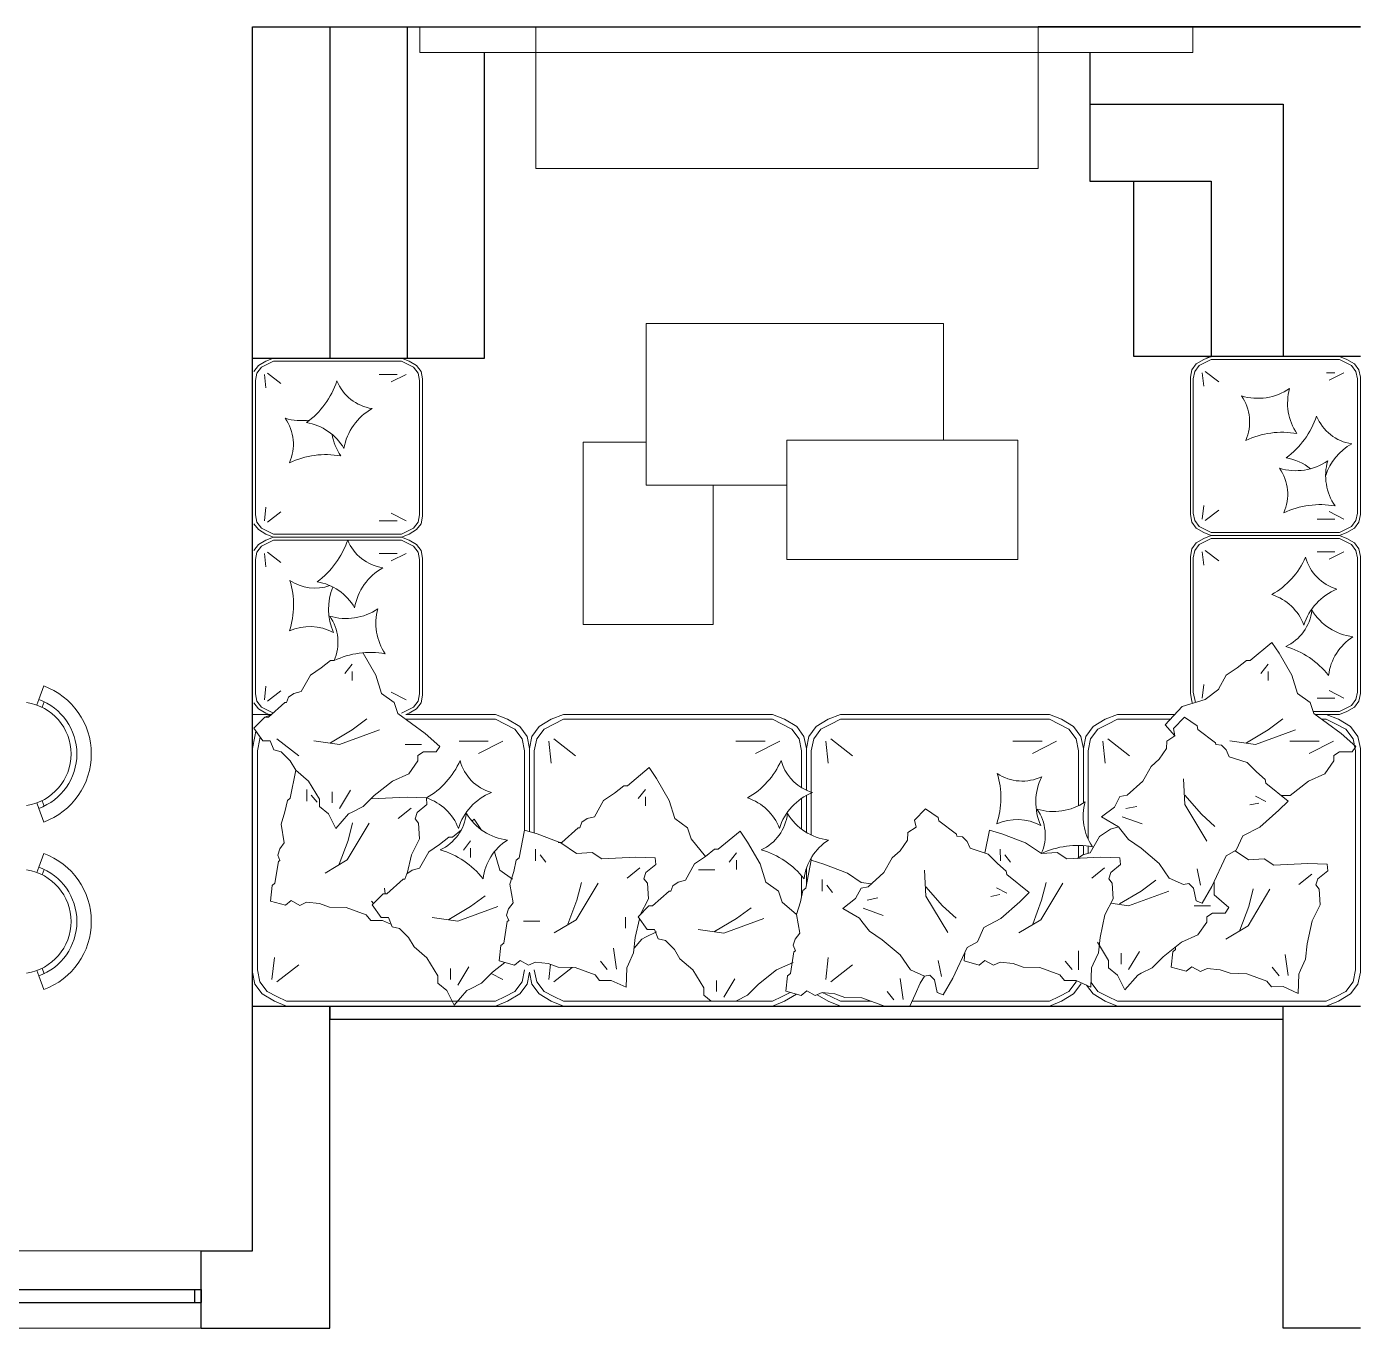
# Model space of a CAD drawing. Header units: millimetres. Extents: x 1897 to 6932, y 2548 to 7823.
# Drawn here: x 2875 to 3393, y 3469 to 3974 of the extents above; entities that cross this region are included whole.
import ezdxf

# ---------------------------------------------------------------- set-up
doc = ezdxf.new("R2010")
doc.units = ezdxf.units.MM
doc.linetypes.add('ACAD_ISO02W100', pattern=[15, 12, -3])
doc.layers.add('A-FURN', color=8, linetype='Continuous', lineweight=18)
doc.layers.add('PROIEZIONI_finissime_fine lines', color=251, linetype='Continuous', lineweight=9)
doc.layers.add('vetro', color=4, linetype='Continuous')
doc.layers.add('Wall', color=43, linetype='Continuous')

msp = doc.modelspace()

# ---------------------------------------------------------------- linework, layer by layer
at = {"layer": 'A-FURN'}
for p, q in [((3027.95, 3974.34), (3027.95, 3964.34)), ((3327.95, 3964.34), (3327.95, 3974.34)), ((3027.95, 3964.34), (3327.95, 3964.34)), ((3072.95, 3964.34), (3072.95, 3919.34)), ((3267.95, 3964.34), (3267.95, 3919.34)), ((3072.95, 3919.34), (3267.95, 3919.34)), ((3115.69, 3813.09), (3115.69, 3859.2)), ((3115.69, 3859.2), (3231.1, 3859.2)), ((3231.1, 3859.2), (3231.1, 3813.96)), ((3335.07, 3846.4), (3332.18, 3845.24)), ((3384.84, 3846.4), (3335.07, 3846.4)), ((3387.74, 3845.24), (3384.84, 3846.4)), ((2965.26, 3842.86), (2963.52, 3840.54)), ((2966.42, 3842.28), (2964.68, 3839.96)), ((2968.15, 3844.6), (2965.26, 3842.86)), ((2968.73, 3843.44), (2966.42, 3842.28)), ((2971.05, 3845.75), (2968.15, 3844.6)), ((2971.05, 3844.6), (2968.73, 3843.44)), ((3020.82, 3845.75), (2971.05, 3845.75)), ((3020.82, 3844.6), (2971.05, 3844.6)), ((3023.72, 3844.6), (3020.82, 3845.75)), ((3023.14, 3843.44), (3020.82, 3844.6)), ((3025.45, 3842.28), (3023.14, 3843.44)), ((3026.61, 3842.86), (3023.72, 3844.6)), ((3027.19, 3839.96), (3025.45, 3842.28)), ((3028.35, 3840.54), (3026.61, 3842.86)), ((3327.55, 3841.19), (3326.97, 3838.3)), ((3329.28, 3843.5), (3327.55, 3841.19)), ((3330.44, 3842.93), (3328.7, 3840.61)), ((3332.18, 3845.24), (3329.28, 3843.5)), ((3332.75, 3844.08), (3330.44, 3842.93)), ((3335.07, 3845.24), (3332.75, 3844.08)), ((3384.84, 3845.24), (3335.07, 3845.24)), ((3384.84, 3845.24), (3378.26, 3845.24)), ((3387.16, 3844.08), (3384.84, 3845.24)), ((3389.47, 3842.93), (3387.16, 3844.08)), ((3390.63, 3843.5), (3387.74, 3845.24)), ((3391.21, 3840.61), (3389.47, 3842.93)), ((3392.37, 3841.19), (3390.63, 3843.5)), ((3392.37, 3841.19), (3392.95, 3838.3)), ((2964.68, 3839.96), (2964.1, 3837.07)), ((2964.1, 3837.07), (2964.1, 3811.03)), ((2967.58, 3839.39), (2968.15, 3834.18)), ((2968.73, 3839.96), (2973.94, 3835.91)), ((3019.09, 3839.39), (3012.14, 3839.39)), ((3022.56, 3839.39), (3016.77, 3836.49)), ((3027.77, 3837.07), (3027.19, 3839.96)), ((3027.77, 3811.03), (3027.77, 3837.07)), ((3028.35, 3840.54), (3028.92, 3837.65)), ((3028.92, 3837.65), (3028.92, 3811.03)), ((3326.97, 3838.3), (3326.97, 3811.67)), ((3328.7, 3840.61), (3328.12, 3837.72)), ((3328.12, 3837.72), (3328.12, 3811.67)), ((3331.6, 3840.03), (3332.18, 3834.82)), ((3332.75, 3840.61), (3337.96, 3836.56)), ((3383.11, 3840.03), (3379.82, 3840.03)), ((3386.58, 3840.03), (3380.79, 3837.14)), ((3391.79, 3837.72), (3391.21, 3840.61)), ((3391.79, 3811.67), (3391.79, 3837.72)), ((3392.95, 3838.3), (3392.95, 3811.67)), ((2964.1, 3784.98), (2964.1, 3811.03)), ((3027.77, 3811.03), (3027.77, 3784.98)), ((3028.92, 3784.4), (3028.92, 3811.03)), ((3091.3, 3813.09), (3091.3, 3742.36)), ((3115.69, 3813.09), (3091.3, 3813.09)), ((3115.69, 3796.43), (3115.69, 3813.09)), ((3170.33, 3796.43), (3170.33, 3813.96)), ((3170.33, 3813.96), (3231.1, 3813.96)), ((3259.95, 3813.96), (3231.1, 3813.96)), ((3259.95, 3767.59), (3259.95, 3813.96)), ((3326.97, 3785.05), (3326.97, 3811.67)), ((3328.12, 3785.63), (3328.12, 3811.67)), ((3391.79, 3811.67), (3391.79, 3785.63)), ((3392.95, 3785.05), (3392.95, 3811.67)), ((3141.7, 3796.43), (3115.69, 3796.43)), ((3141.7, 3742.36), (3141.7, 3796.43)), ((3170.33, 3796.43), (3141.7, 3796.43)), ((3170.33, 3796.43), (3170.33, 3767.59)), ((2964.68, 3782.09), (2964.1, 3784.98)), ((2967.58, 3782.67), (2968.15, 3787.88)), ((2968.73, 3782.09), (2973.94, 3786.14)), ((3022.56, 3782.67), (3016.77, 3785.56)), ((3027.77, 3784.98), (3027.19, 3782.09)), ((3028.35, 3781.51), (3028.92, 3784.4)), ((3327.55, 3782.16), (3326.97, 3785.05)), ((3328.7, 3782.73), (3328.12, 3785.63)), ((3331.6, 3783.31), (3332.18, 3788.52)), ((3332.75, 3782.73), (3337.96, 3786.79)), ((3386.58, 3783.31), (3380.79, 3786.21)), ((3391.79, 3785.63), (3391.21, 3782.73)), ((3392.37, 3782.16), (3392.95, 3785.05)), ((2965.26, 3779.2), (2963.52, 3781.51)), ((2966.42, 3779.77), (2964.68, 3782.09)), ((2968.15, 3777.46), (2965.26, 3779.2)), ((2968.73, 3778.62), (2966.42, 3779.77)), ((3019.09, 3782.67), (3012.14, 3782.67)), ((3025.45, 3779.77), (3023.14, 3778.62)), ((3026.61, 3779.2), (3023.72, 3777.46)), ((3027.19, 3782.09), (3025.45, 3779.77)), ((3028.35, 3781.51), (3026.61, 3779.2)), ((3329.28, 3779.84), (3327.55, 3782.16)), ((3330.44, 3780.42), (3328.7, 3782.73)), ((3332.18, 3778.1), (3329.28, 3779.84)), ((3332.75, 3779.26), (3330.44, 3780.42)), ((3335.07, 3778.1), (3332.75, 3779.26)), ((3383.11, 3783.31), (3376.16, 3783.31)), ((3387.16, 3779.26), (3384.84, 3778.1)), ((3389.47, 3780.42), (3387.16, 3779.26)), ((3390.63, 3779.84), (3387.74, 3778.1)), ((3391.21, 3782.73), (3389.47, 3780.42)), ((3392.37, 3782.16), (3390.63, 3779.84)), ((2968.15, 3775.14), (2965.26, 3773.41)), ((2968.73, 3773.99), (2966.42, 3772.83)), ((2971.05, 3776.3), (2968.15, 3777.46)), ((2971.05, 3776.3), (2968.15, 3775.14)), ((2971.05, 3777.46), (2968.73, 3778.62)), ((2971.05, 3775.14), (2968.73, 3773.99)), ((3020.82, 3777.46), (2971.05, 3777.46)), ((3020.82, 3776.3), (2971.05, 3776.3)), ((3020.82, 3776.3), (2971.05, 3776.3)), ((3020.82, 3775.14), (2971.05, 3775.14)), ((3023.14, 3778.62), (3020.82, 3777.46)), ((3023.72, 3777.46), (3020.82, 3776.3)), ((3023.72, 3775.14), (3020.82, 3776.3)), ((3023.14, 3773.99), (3020.82, 3775.14)), ((3025.45, 3772.83), (3023.14, 3773.99)), ((3026.61, 3773.41), (3023.72, 3775.14)), ((3329.28, 3774.05), (3327.55, 3771.74)), ((3332.18, 3775.79), (3329.28, 3774.05)), ((3332.75, 3774.63), (3330.44, 3773.47)), ((3335.07, 3776.95), (3332.18, 3778.1)), ((3335.07, 3776.95), (3332.18, 3775.79)), ((3335.07, 3775.79), (3332.75, 3774.63)), ((3384.84, 3778.1), (3335.07, 3778.1)), ((3384.84, 3776.95), (3335.07, 3776.95)), ((3384.84, 3776.95), (3335.07, 3776.95)), ((3384.84, 3775.79), (3335.07, 3775.79)), ((3387.74, 3778.1), (3384.84, 3776.95)), ((3387.74, 3775.79), (3384.84, 3776.95)), ((3387.16, 3774.63), (3384.84, 3775.79)), ((3389.47, 3773.47), (3387.16, 3774.63)), ((3390.63, 3774.05), (3387.74, 3775.79)), ((3392.37, 3771.74), (3390.63, 3774.05)), ((2965.26, 3773.41), (2963.52, 3771.09)), ((2964.68, 3770.51), (2964.1, 3767.62)), ((2966.42, 3772.83), (2964.68, 3770.51)), ((2967.58, 3769.93), (2968.15, 3764.73)), ((2968.73, 3770.51), (2973.94, 3766.46)), ((3019.09, 3769.93), (3012.14, 3769.93)), ((3022.56, 3769.93), (3016.77, 3767.04)), ((3027.19, 3770.51), (3025.45, 3772.83)), ((3028.35, 3771.09), (3026.61, 3773.41)), ((3027.77, 3767.62), (3027.19, 3770.51)), ((3028.35, 3771.09), (3028.92, 3768.2)), ((3327.55, 3771.74), (3326.97, 3768.84)), ((3326.97, 3768.84), (3326.97, 3742.22)), ((3328.7, 3771.16), (3328.12, 3768.27)), ((3330.44, 3773.47), (3328.7, 3771.16)), ((3331.6, 3770.58), (3332.18, 3765.37)), ((3332.75, 3771.16), (3337.96, 3767.11)), ((3383.11, 3770.58), (3376.16, 3770.58)), ((3386.58, 3770.58), (3380.79, 3767.69)), ((3391.21, 3771.16), (3389.47, 3773.47)), ((3391.79, 3768.27), (3391.21, 3771.16)), ((3392.37, 3771.74), (3392.95, 3768.84)), ((3392.95, 3768.84), (3392.95, 3742.22)), ((2964.1, 3767.62), (2964.1, 3741.58)), ((3027.77, 3741.58), (3027.77, 3767.62)), ((3028.92, 3768.2), (3028.92, 3741.58)), ((3170.33, 3767.59), (3259.95, 3767.59)), ((3328.12, 3768.27), (3328.12, 3742.22)), ((3391.79, 3742.22), (3391.79, 3768.27)), ((2964.1, 3715.53), (2964.1, 3741.58)), ((3027.77, 3741.58), (3027.77, 3715.53)), ((3028.92, 3714.95), (3028.92, 3741.58)), ((3091.3, 3742.36), (3141.7, 3742.36)), ((3326.97, 3715.6), (3326.97, 3742.22)), ((3328.12, 3716.18), (3328.12, 3742.22)), ((3391.79, 3742.22), (3391.79, 3716.18)), ((3392.95, 3715.6), (3392.95, 3742.22)), ((3350.13, 3728.39), (3358.63, 3735.47)), ((3358.63, 3735.47), (3361.46, 3731.22)), ((2989.64, 3725.56), (2993.17, 3728.39)), ((2993.17, 3728.39), (2994.59, 3728.39)), ((3005.92, 3731.22), (3010.87, 3722.73)), ((3345.18, 3725.56), (3348.72, 3728.39)), ((3348.72, 3728.39), (3350.13, 3728.39)), ((3361.46, 3731.22), (3366.41, 3722.73)), ((2981.85, 3716.36), (2985.39, 3722.73)), ((2985.39, 3722.73), (2989.64, 3725.56)), ((3001.67, 3726.98), (2998.84, 3723.44)), ((3001.67, 3724.14), (3001.67, 3720.61)), ((3010.87, 3722.73), (3012.99, 3715.65)), ((3337.91, 3717.29), (3340.93, 3722.73)), ((3340.93, 3722.73), (3345.18, 3725.56)), ((3357.21, 3726.98), (3354.38, 3723.44)), ((3357.21, 3724.14), (3357.21, 3720.61)), ((3366.41, 3722.73), (3368.54, 3715.65)), ((2879.98, 3713.28), (2881.9, 3718.56)), ((2967.58, 3713.22), (2968.15, 3718.43)), ((3331.6, 3713.86), (3332.18, 3719.07)), ((3332.75, 3713.28), (3337.96, 3717.33)), ((2879.21, 3711.17), (2879.98, 3713.28)), ((2881.28, 3710.28), (2882.05, 3712.41)), ((2965.26, 3709.74), (2963.52, 3712.06)), ((2964.68, 3712.64), (2964.1, 3715.53)), ((2966.42, 3710.32), (2964.68, 3712.64)), ((2968.73, 3712.64), (2973.94, 3716.69)), ((2969.11, 3706.45), (2975.48, 3712.11)), ((2975.48, 3712.11), (2976.19, 3712.11)), ((2976.19, 3712.11), (2976.89, 3714.24)), ((2976.89, 3714.24), (2979.02, 3715.65)), ((2979.02, 3715.65), (2981.85, 3716.36)), ((3012.99, 3715.65), (3017.95, 3712.11)), ((3022.56, 3713.22), (3016.77, 3716.11)), ((3017.95, 3712.11), (3019.36, 3707.86)), ((3027.19, 3712.64), (3025.45, 3710.32)), ((3028.35, 3712.06), (3026.61, 3709.74)), ((3027.77, 3715.53), (3027.19, 3712.64)), ((3028.35, 3712.06), (3028.92, 3714.95)), ((3332.75, 3713.28), (3323.8, 3710.56)), ((3327.55, 3712.7), (3326.97, 3715.6)), ((3327.55, 3712.7), (3327.74, 3711.76)), ((3328.94, 3712.12), (3328.12, 3716.18)), ((3368.54, 3715.65), (3373.49, 3712.11)), ((3373.49, 3712.11), (3374.91, 3707.86)), ((3383.11, 3713.86), (3376.16, 3713.86)), ((3386.58, 3713.86), (3380.79, 3716.76)), ((3391.21, 3713.28), (3389.47, 3710.97)), ((3392.37, 3712.7), (3390.63, 3710.39)), ((3391.79, 3716.18), (3391.21, 3713.28)), ((3392.37, 3712.7), (3392.95, 3715.6)), ((2969.43, 3707.5), (2962.95, 3707.5)), ((2968.15, 3708.01), (2965.26, 3709.74)), ((2968.73, 3709.17), (2966.42, 3710.32)), ((2970.29, 3707.5), (2967.69, 3706.45)), ((2969.43, 3707.5), (2968.15, 3708.01)), ((2971.05, 3708.01), (2968.73, 3709.17)), ((2969.43, 3707.5), (2970.29, 3707.5)), ((3019.36, 3707.86), (3029.98, 3700.08)), ((3023.14, 3709.17), (3020.82, 3708.01)), ((3023.72, 3708.01), (3022.44, 3707.5)), ((3057.24, 3707.5), (3022.44, 3707.5)), ((3025.45, 3710.32), (3023.14, 3709.17)), ((3026.61, 3709.74), (3023.72, 3708.01)), ((3061.96, 3705.61), (3057.24, 3707.5)), ((3083.65, 3707.5), (3078.93, 3705.61)), ((3164.74, 3707.5), (3083.65, 3707.5)), ((3169.46, 3705.61), (3164.74, 3707.5)), ((3191.15, 3707.5), (3186.43, 3705.61)), ((3272.24, 3707.5), (3191.15, 3707.5)), ((3276.96, 3705.61), (3272.24, 3707.5)), ((3298.65, 3707.5), (3293.93, 3705.61)), ((3320.95, 3707.5), (3298.65, 3707.5)), ((3323.8, 3710.56), (3317.14, 3703.41)), ((3384.84, 3708.65), (3374.64, 3708.65)), ((3374.91, 3707.86), (3385.52, 3700.08)), ((3379.74, 3707.5), (3375.41, 3707.5)), ((3384.84, 3707.5), (3375.41, 3707.5)), ((3384.46, 3705.61), (3379.74, 3707.5)), ((3387.16, 3709.81), (3384.84, 3708.65)), ((3387.74, 3708.65), (3384.84, 3707.5)), ((3389.47, 3710.97), (3387.16, 3709.81)), ((3390.63, 3710.39), (3387.74, 3708.65)), ((2963.44, 3702.2), (2967.69, 3706.45)), ((2966.98, 3697.25), (2963.44, 3702.2)), ((2967.69, 3706.45), (2969.11, 3706.45)), ((3057.24, 3705.61), (3022.44, 3705.61)), ((3061.02, 3703.72), (3057.24, 3705.61)), ((3064.79, 3701.84), (3061.02, 3703.72)), ((3066.67, 3702.78), (3061.96, 3705.61)), ((3067.62, 3698.07), (3064.79, 3701.84)), ((3069.5, 3699.01), (3066.67, 3702.78)), ((3074.22, 3702.78), (3071.39, 3699.01)), ((3076.1, 3701.84), (3073.27, 3698.07)), ((3078.93, 3705.61), (3074.22, 3702.78)), ((3079.88, 3703.72), (3076.1, 3701.84)), ((3083.65, 3705.61), (3079.88, 3703.72)), ((3164.74, 3705.61), (3083.65, 3705.61)), ((3168.52, 3703.72), (3164.74, 3705.61)), ((3172.29, 3701.84), (3168.52, 3703.72)), ((3174.17, 3702.78), (3169.46, 3705.61)), ((3175.12, 3698.07), (3172.29, 3701.84)), ((3177, 3699.01), (3174.17, 3702.78)), ((3181.72, 3702.78), (3178.89, 3699.01)), ((3183.6, 3701.84), (3180.77, 3698.07)), ((3186.43, 3705.61), (3181.72, 3702.78)), ((3187.38, 3703.72), (3183.6, 3701.84)), ((3191.15, 3705.61), (3187.38, 3703.72)), ((3272.24, 3705.61), (3191.15, 3705.61)), ((3276.02, 3703.72), (3272.24, 3705.61)), ((3279.79, 3701.84), (3276.02, 3703.72)), ((3281.67, 3702.78), (3276.96, 3705.61)), ((3282.62, 3698.07), (3279.79, 3701.84)), ((3284.5, 3699.01), (3281.67, 3702.78)), ((3289.22, 3702.78), (3286.39, 3699.01)), ((3291.1, 3701.84), (3288.27, 3698.07)), ((3293.93, 3705.61), (3289.22, 3702.78)), ((3294.88, 3703.72), (3291.1, 3701.84)), ((3298.65, 3705.61), (3294.88, 3703.72)), ((3319.19, 3705.61), (3298.65, 3705.61)), ((3317.14, 3703.41), (3321.01, 3699.25)), ((3379.74, 3705.61), (3377.98, 3705.61)), ((3383.52, 3703.72), (3379.74, 3705.61)), ((3387.29, 3701.84), (3383.52, 3703.72)), ((3389.17, 3702.78), (3384.46, 3705.61)), ((3390.12, 3698.07), (3387.29, 3701.84)), ((3392, 3699.01), (3389.17, 3702.78)), ((2963.89, 3699.01), (2962.95, 3694.29)), ((2963.89, 3699.01), (2964.29, 3701.02)), ((2964.29, 3701.02), (2965.91, 3698.75)), ((2965.77, 3698.07), (2964.83, 3693.35)), ((2965.77, 3698.07), (2965.91, 3698.75)), ((2969.82, 3697.25), (2966.98, 3697.25)), ((2971.23, 3693.71), (2969.82, 3697.25)), ((2972.38, 3698.07), (2980.86, 3691.47)), ((3029.98, 3700.08), (3035.64, 3695.12)), ((3054.41, 3697.12), (3043.1, 3697.12)), ((3060.07, 3697.12), (3050.64, 3692.41)), ((3068.56, 3693.35), (3067.62, 3698.07)), ((3069.5, 3699.01), (3070.45, 3694.29)), ((3071.39, 3699.01), (3070.45, 3694.29)), ((3073.27, 3698.07), (3072.33, 3693.35)), ((3077.99, 3697.12), (3078.93, 3688.64)), ((3079.88, 3698.07), (3088.36, 3691.47)), ((3161.91, 3697.12), (3150.6, 3697.12)), ((3167.57, 3697.12), (3158.14, 3692.41)), ((3176.06, 3693.35), (3175.12, 3698.07)), ((3177, 3699.01), (3177.95, 3694.29)), ((3178.89, 3699.01), (3177.95, 3694.29)), ((3180.77, 3698.07), (3179.83, 3693.35)), ((3185.49, 3697.12), (3186.43, 3688.64)), ((3187.38, 3698.07), (3195.86, 3691.47)), ((3269.41, 3697.12), (3258.1, 3697.12)), ((3275.07, 3697.12), (3265.64, 3692.41)), ((3283.56, 3693.35), (3282.62, 3698.07)), ((3284.5, 3699.01), (3285.45, 3694.29)), ((3286.39, 3699.01), (3285.45, 3694.29)), ((3288.27, 3698.07), (3287.33, 3693.35)), ((3292.99, 3697.12), (3293.93, 3688.64)), ((3294.88, 3698.07), (3303.36, 3691.47)), ((3376.91, 3697.12), (3365.6, 3697.12)), ((3382.57, 3697.12), (3373.14, 3692.41)), ((3385.52, 3700.08), (3391.19, 3695.12)), ((3391.06, 3693.35), (3390.12, 3698.07)), ((3392, 3699.01), (3392.95, 3694.29)), ((2964.83, 3693.35), (2964.83, 3650.92)), ((2974.06, 3693), (2971.23, 3693.71)), ((2977.6, 3689.46), (2974.06, 3693)), ((3028.57, 3695.83), (3022.2, 3695.83)), ((3029.27, 3693), (3027.15, 3691.58)), ((3027.15, 3691.58), (3027.15, 3689.46)), ((3034.23, 3693), (3029.27, 3693)), ((3035.64, 3695.12), (3034.23, 3693)), ((3068.56, 3662.67), (3068.56, 3693.35)), ((3070.45, 3694.29), (3070.45, 3662.09)), ((3072.33, 3693.35), (3072.33, 3661.5)), ((3176.06, 3679.05), (3176.06, 3693.35)), ((3177.95, 3694.29), (3177.95, 3678.06)), ((3177.95, 3692.41), (3177.95, 3678.06)), ((3179.83, 3693.35), (3179.83, 3660.71)), ((3283.56, 3672.12), (3283.56, 3693.35)), ((3285.45, 3694.29), (3285.45, 3673.17)), ((3285.45, 3694.29), (3285.45, 3673.17)), ((3287.33, 3693.35), (3287.33, 3659.11)), ((3384.82, 3693), (3382.69, 3691.58)), ((3382.69, 3691.58), (3382.69, 3689.46)), ((3389.77, 3693), (3384.82, 3693)), ((3391.19, 3695.12), (3389.77, 3693)), ((3391.06, 3650.92), (3391.06, 3693.35)), ((3392.95, 3694.29), (3392.95, 3650.92)), ((2977.59, 3675.07), (2979.73, 3685.92)), ((2979.73, 3685.92), (2977.6, 3689.46)), ((2984.68, 3681.67), (2979.73, 3685.92)), ((3027.15, 3689.46), (3023.61, 3684.51)), ((3108.44, 3679.81), (3116.94, 3686.89)), ((3116.94, 3686.89), (3119.77, 3682.64)), ((3382.69, 3689.46), (3379.15, 3684.51)), ((2988.93, 3674.6), (2984.68, 3681.67)), ((3017.24, 3681.67), (3010.16, 3676.01)), ((3023.61, 3684.51), (3017.24, 3681.67)), ((3119.77, 3682.64), (3124.72, 3674.14)), ((3372.78, 3681.67), (3365.7, 3676.01)), ((3379.15, 3684.51), (3372.78, 3681.67)), ((2983.98, 3678.43), (2984.01, 3673.9)), ((2985.76, 3676.23), (2987.99, 3673.48)), ((2993.88, 3673.18), (2993.88, 3677.43)), ((2996.71, 3671.06), (3000.96, 3678.14)), ((3010.16, 3676.01), (3005.92, 3671.76)), ((3099.24, 3674.14), (3103.49, 3676.98)), ((3103.49, 3676.98), (3107.03, 3679.81)), ((3107.03, 3679.81), (3108.44, 3679.81)), ((3115.52, 3678.39), (3112.69, 3674.85)), ((3115.52, 3675.56), (3115.52, 3672.02)), ((3177.95, 3676.09), (3177.95, 3661.73)), ((3177.95, 3676.09), (3177.95, 3661.73)), ((3356.28, 3673.68), (3352.27, 3675.78)), ((3365.7, 3676.01), (3362.32, 3676.01)), ((2879.21, 3673.16), (2879.98, 3671.05)), ((2879.98, 3671.05), (2881.9, 3665.77)), ((2881.28, 3674.05), (2882.05, 3671.93)), ((2975.52, 3669.75), (2976.49, 3674.18)), ((2976.49, 3674.18), (2977.59, 3675.07)), ((2988.93, 3671.76), (2988.93, 3674.6)), ((2992.47, 3668.93), (2988.93, 3671.76)), ((3005.92, 3671.76), (3001.67, 3669.64)), ((3008.88, 3674.73), (3022.91, 3675.37)), ((3024.48, 3671.18), (3019.54, 3667.17)), ((3022.91, 3675.37), (3030.43, 3675.09)), ((3030.67, 3672.55), (3026.82, 3669.43)), ((3030.43, 3675.09), (3030.67, 3672.55)), ((3095.7, 3667.77), (3099.24, 3674.14)), ((3124.72, 3674.14), (3126.85, 3667.07)), ((3176.06, 3663.01), (3176.06, 3674.94)), ((3301.99, 3671.02), (3306.16, 3671.83)), ((3353.51, 3673.13), (3350.03, 3672.46)), ((2974.01, 3664.88), (2975.52, 3669.75)), ((2995.3, 3663.27), (2992.47, 3668.93)), ((3000.25, 3668.93), (2995.3, 3663.27)), ((3001.67, 3669.64), (3000.25, 3668.93)), ((3026.82, 3669.43), (3026.06, 3666.99)), ((3026.06, 3666.99), (3027.4, 3665.34)), ((3027.4, 3665.34), (3027.77, 3659.26)), ((3048.08, 3666.13), (3049.02, 3666.92)), ((3049.02, 3666.92), (3051.86, 3662.67)), ((3090.04, 3663.53), (3090.75, 3665.65)), ((3090.75, 3665.65), (3092.87, 3667.07)), ((3092.87, 3667.07), (3095.7, 3667.77)), ((3126.85, 3667.07), (3131.8, 3663.53)), ((3300.45, 3667.83), (3308.21, 3665.02)), ((2975.27, 3657.7), (2974.01, 3664.88)), ((3040.53, 3659.84), (3044.01, 3662.74)), ((3066.42, 3651.83), (3068.56, 3662.67)), ((3068.56, 3662.67), (3073.43, 3661.16)), ((3073.43, 3661.16), (3082.63, 3657.68)), ((3082.96, 3657.86), (3089.33, 3663.53)), ((3089.33, 3663.53), (3090.04, 3663.53)), ((3131.8, 3663.53), (3133.22, 3659.28)), ((3143.73, 3655.18), (3152.22, 3662.26)), ((3152.22, 3662.26), (3155.06, 3658.01)), ((3247.19, 3653.73), (3248.95, 3662.67)), ((3248.95, 3662.67), (3253.83, 3661.16)), ((3253.83, 3661.16), (3263.02, 3657.68)), ((3288.12, 3653.8), (3291.66, 3660.17)), ((3291.66, 3660.17), (3295.91, 3663)), ((3295.91, 3663), (3299.04, 3663.95)), ((2972.76, 3652.93), (2973.52, 3655.37)), ((2973.52, 3655.37), (2975.27, 3657.7)), ((3027.77, 3659.26), (3024.6, 3653.05)), ((3031.33, 3654.18), (3035.58, 3657.01)), ((3035.58, 3657.01), (3039.11, 3659.84)), ((3039.11, 3659.84), (3040.53, 3659.84)), ((3047.61, 3658.43), (3044.78, 3654.89)), ((3047.61, 3655.59), (3047.61, 3652.06)), ((3072.81, 3655.18), (3072.84, 3650.65)), ((3081.54, 3657.86), (3082.96, 3657.86)), ((3082.63, 3657.68), (3088.74, 3653.52)), ((3133.22, 3659.28), (3138.78, 3652.35)), ((3138.78, 3652.35), (3142.32, 3655.18)), ((3142.32, 3655.18), (3143.73, 3655.18)), ((3155.06, 3658.01), (3160.01, 3649.52)), ((3253.2, 3655.18), (3253.23, 3650.65)), ((3263.02, 3657.68), (3269.13, 3653.52)), ((3283.56, 3651.94), (3283.56, 3656.67)), ((3285.45, 3656.6), (3285.45, 3653.13)), ((3285.45, 3656.6), (3285.45, 3653.13)), ((3287.33, 3656.42), (3287.33, 3653.6)), ((2879.98, 3648.28), (2881.9, 3653.56)), ((2964.83, 3608.48), (2964.83, 3650.92)), ((2971.61, 3641.98), (2973, 3650.39)), ((2973.55, 3650.84), (2972.76, 3652.93)), ((2973, 3650.39), (2973.55, 3650.84)), ((3024.6, 3653.05), (3023.03, 3645.81)), ((3027.79, 3647.81), (3031.33, 3654.18)), ((3056.8, 3654.2), (3056.81, 3654.18)), ((3056.81, 3654.18), (3058.93, 3647.1)), ((3064.35, 3646.51), (3065.32, 3650.93)), ((3065.32, 3650.93), (3066.42, 3651.83)), ((3074.59, 3652.98), (3076.82, 3650.24)), ((3088.74, 3653.52), (3094.82, 3653.89)), ((3094.82, 3653.89), (3098.59, 3651.48)), ((3098.59, 3651.48), (3111.74, 3652.12)), ((3111.74, 3652.12), (3119.26, 3651.84)), ((3119.26, 3651.84), (3119.5, 3649.3)), ((3130.99, 3643.15), (3134.53, 3649.52)), ((3134.53, 3649.52), (3138.78, 3652.35)), ((3150.81, 3653.77), (3147.98, 3650.23)), ((3150.81, 3650.94), (3150.81, 3647.4)), ((3160.01, 3649.52), (3162.13, 3642.44)), ((3177.69, 3640.07), (3179.83, 3650.92)), ((3179.83, 3651.89), (3179.83, 3650.92)), ((3179.83, 3650.92), (3184.71, 3649.4)), ((3254.98, 3652.98), (3257.21, 3650.24)), ((3269.13, 3653.52), (3275.21, 3653.89)), ((3275.21, 3653.89), (3278.98, 3651.48)), ((3278.98, 3651.48), (3292.14, 3652.12)), ((3283.17, 3651.67), (3285.29, 3653.09)), ((3285.29, 3653.09), (3288.12, 3653.8)), ((3292.14, 3652.12), (3299.65, 3651.84)), ((3299.65, 3651.84), (3299.89, 3649.3)), ((3344.38, 3654.61), (3349.51, 3651.11)), ((3349.51, 3651.11), (3355.59, 3651.48)), ((3355.59, 3651.48), (3359.36, 3649.08)), ((3359.36, 3649.08), (3372.51, 3649.72)), ((3372.51, 3649.72), (3380.03, 3649.43)), ((3391.06, 3650.92), (3391.06, 3608.48)), ((3392.95, 3607.54), (3392.95, 3650.92)), ((2879.21, 3646.17), (2879.98, 3648.28)), ((2881.28, 3645.28), (2882.05, 3647.41)), ((3022.13, 3643.56), (3022.83, 3645.68)), ((3022.83, 3645.68), (3024.96, 3647.1)), ((3024.96, 3647.1), (3027.79, 3647.81)), ((3058.93, 3647.1), (3063.89, 3643.56)), ((3062.84, 3641.63), (3064.35, 3646.51)), ((3113.32, 3647.93), (3108.37, 3643.92)), ((3115.65, 3646.18), (3114.89, 3643.74)), ((3119.5, 3649.3), (3115.65, 3646.18)), ((3142.42, 3647.25), (3136.05, 3647.25)), ((3176.06, 3636.73), (3176.06, 3644.96)), ((3177.95, 3647.78), (3177.95, 3641.35)), ((3184.71, 3649.4), (3193.9, 3645.92)), ((3193.9, 3645.92), (3199.14, 3642.36)), ((3293.71, 3647.93), (3288.76, 3643.92)), ((3296.04, 3646.18), (3295.29, 3643.74)), ((3299.89, 3649.3), (3296.04, 3646.18)), ((3330.87, 3641.31), (3329.65, 3647.57)), ((3374.09, 3645.53), (3369.14, 3641.51)), ((3380.27, 3646.89), (3376.42, 3643.77)), ((3380.03, 3649.43), (3380.27, 3646.89)), ((2969.89, 3635.11), (2970.51, 3641.09)), ((2970.51, 3641.09), (2971.61, 3641.98)), ((3014.49, 3637.9), (3014.19, 3640.05)), ((3015.05, 3637.9), (3021.42, 3643.56)), ((3021.42, 3643.56), (3022.13, 3643.56)), ((3064.1, 3634.45), (3062.84, 3641.63)), ((3114.89, 3643.74), (3116.23, 3642.09)), ((3116.23, 3642.09), (3116.6, 3636.02)), ((3125.33, 3638.9), (3126.03, 3641.03)), ((3126.03, 3641.03), (3128.16, 3642.44)), ((3128.16, 3642.44), (3130.99, 3643.15)), ((3162.13, 3642.44), (3167.09, 3638.9)), ((3175.63, 3634.75), (3176.59, 3639.18)), ((3176.59, 3639.18), (3177.69, 3640.07)), ((3184.08, 3643.43), (3184.11, 3638.9)), ((3185.86, 3641.23), (3188.09, 3638.48)), ((3199.14, 3642.36), (3203.19, 3641.76)), ((3255.77, 3638.14), (3251.75, 3640.24)), ((3295.29, 3643.74), (3296.62, 3642.09)), ((3296.62, 3642.09), (3297, 3636.02)), ((3336.25, 3640.74), (3336.25, 3642.75)), ((3336.25, 3637.52), (3336.25, 3640.74)), ((3376.42, 3643.77), (3375.66, 3641.34)), ((3375.66, 3641.34), (3377, 3639.69)), ((3377, 3639.69), (3377.37, 3633.61)), ((2975.76, 3633.49), (2969.89, 3635.11)), ((2977.96, 3635.28), (2975.76, 3633.49)), ((2981.29, 3633.42), (2977.96, 3635.28)), ((2983.93, 3634.65), (2981.29, 3633.42)), ((2988.91, 3634.13), (2983.93, 3634.65)), ((2992.79, 3632.72), (2988.91, 3634.13)), ((3009.87, 3634.14), (3009.14, 3635.04)), ((3009.39, 3633.65), (3013.63, 3637.9)), ((3013.63, 3637.9), (3015.05, 3637.9)), ((3062.35, 3632.12), (3064.1, 3634.45)), ((3116.6, 3636.02), (3113.44, 3629.8)), ((3118.25, 3633.24), (3124.62, 3638.9)), ((3124.62, 3638.9), (3125.33, 3638.9)), ((3167.09, 3638.9), (3168.51, 3634.66)), ((3168.51, 3634.66), (3174.11, 3629.87)), ((3174.11, 3629.87), (3175.63, 3634.75)), ((3201.48, 3635.48), (3205.64, 3636.3)), ((3252.99, 3637.6), (3249.52, 3636.92)), ((3297, 3636.02), (3293.83, 3629.8)), ((3336.25, 3637.52), (3341.92, 3632.56)), ((2999.31, 3632.54), (2992.79, 3632.72)), ((3007.07, 3629.72), (2999.31, 3632.54)), ((3008.85, 3627.52), (3007.07, 3629.72)), ((3012.92, 3628.7), (3009.39, 3633.65)), ((3061.59, 3629.68), (3062.35, 3632.12)), ((3062.38, 3627.59), (3061.59, 3629.68)), ((3107.74, 3624.6), (3107.74, 3628.84)), ((3112.59, 3628.99), (3116.83, 3633.24)), ((3116.12, 3624.04), (3112.59, 3628.99)), ((3116.83, 3633.24), (3118.25, 3633.24)), ((3175.37, 3622.7), (3174.11, 3629.87)), ((3199.93, 3632.3), (3207.69, 3629.48)), ((3293.83, 3629.8), (3291.9, 3620.95)), ((3334.84, 3633.27), (3328.47, 3633.27)), ((3335.55, 3630.44), (3333.42, 3629.02)), ((3333.42, 3629.02), (3333.42, 3626.9)), ((3340.5, 3630.44), (3335.55, 3630.44)), ((3341.92, 3632.56), (3340.5, 3630.44)), ((3377.37, 3633.61), (3374.21, 3627.4)), ((3013.39, 3627.55), (3008.85, 3627.52)), ((3015.76, 3628.7), (3012.92, 3628.7)), ((3016.84, 3625.99), (3013.39, 3627.55)), ((3017.17, 3625.16), (3015.76, 3628.7)), ((3020, 3624.45), (3017.17, 3625.16)), ((3023.54, 3620.91), (3020, 3624.45)), ((3060.45, 3618.73), (3061.83, 3627.14)), ((3061.83, 3627.14), (3062.38, 3627.59)), ((3074.51, 3627.28), (3068.14, 3627.28)), ((3113.1, 3628.27), (3111.51, 3620.95)), ((3118.96, 3624.04), (3116.12, 3624.04)), ((3120.37, 3620.5), (3118.96, 3624.04)), ((3333.42, 3626.9), (3329.88, 3621.95)), ((3374.21, 3627.4), (3372.28, 3618.54)), ((3025.67, 3617.37), (3023.54, 3620.91)), ((3059.35, 3617.84), (3060.45, 3618.73)), ((3111.51, 3620.95), (3110.88, 3614.97)), ((3114.11, 3620.35), (3111.08, 3616.89)), ((3115.52, 3621.06), (3114.11, 3620.35)), ((3119.77, 3623.18), (3115.52, 3621.06)), ((3123.2, 3619.79), (3120.37, 3620.5)), ((3126.74, 3616.25), (3123.2, 3619.79)), ((3172.86, 3617.93), (3173.62, 3620.36)), ((3173.62, 3620.36), (3175.37, 3622.7)), ((3295.2, 3612.04), (3290.95, 3619.11)), ((3291.9, 3620.95), (3291.27, 3614.97)), ((3323.51, 3619.11), (3316.43, 3613.45)), ((3329.88, 3621.95), (3323.51, 3619.11)), ((3372.28, 3618.54), (3371.65, 3612.57)), ((3030.62, 3613.12), (3025.67, 3617.37)), ((3058.72, 3611.87), (3059.35, 3617.84)), ((3104.18, 3608.63), (3103.02, 3616.8)), ((3110.88, 3614.97), (3108.92, 3610.65)), ((3128.87, 3612.71), (3126.74, 3616.25)), ((3171.72, 3606.98), (3173.1, 3615.39)), ((3173.65, 3615.83), (3172.86, 3617.93)), ((3173.1, 3615.39), (3173.65, 3615.83)), ((3239.12, 3611.87), (3239.45, 3615.11)), ((3283.56, 3615.78), (3283.56, 3608.48)), ((3291.27, 3614.97), (3289.31, 3610.65)), ((3300.15, 3610.62), (3300.15, 3614.87)), ((3302.98, 3608.5), (3307.23, 3615.57)), ((3316.43, 3613.45), (3312.19, 3609.2)), ((3319.49, 3609.46), (3320.12, 3615.43)), ((3320.12, 3615.43), (3321.22, 3616.32)), ((3321.22, 3616.32), (3321.22, 3617.28)), ((3364.95, 3606.22), (3363.79, 3614.39)), ((2879.21, 3608.16), (2879.98, 3606.05)), ((2881.28, 3609.05), (2882.05, 3606.93)), ((2965.77, 3603.77), (2964.83, 3608.48)), ((2970.49, 3604.71), (2971.43, 3613.2)), ((2972.38, 3603.77), (2980.86, 3610.37)), ((3034.87, 3606.05), (3030.62, 3613.12)), ((3039.82, 3604.63), (3039.82, 3608.88)), ((3042.65, 3602.51), (3046.9, 3609.58)), ((3060.87, 3611.27), (3056.1, 3607.46)), ((3064.59, 3610.25), (3058.72, 3611.87)), ((3066.79, 3612.03), (3064.59, 3610.25)), ((3070.12, 3610.17), (3066.79, 3612.03)), ((3068.56, 3608.48), (3067.62, 3603.77)), ((3072.77, 3611.41), (3070.12, 3610.17)), ((3073.27, 3603.77), (3072.33, 3608.48)), ((3077.75, 3610.89), (3072.77, 3611.41)), ((3081.62, 3609.47), (3077.75, 3610.89)), ((3077.99, 3604.71), (3078.64, 3610.56)), ((3079.88, 3603.77), (3087.02, 3609.33)), ((3088.15, 3609.3), (3081.62, 3609.47)), ((3095.9, 3606.47), (3088.15, 3609.3)), ((3100.64, 3608.49), (3097.97, 3611.79)), ((3108.27, 3609.21), (3107.99, 3601.69)), ((3108.92, 3610.65), (3108.27, 3609.21)), ((3133.82, 3608.47), (3128.87, 3612.71)), ((3138.07, 3601.39), (3133.82, 3608.47)), ((3166.38, 3608.47), (3159.3, 3602.8)), ((3172.75, 3611.3), (3166.38, 3608.47)), ((3185.49, 3604.71), (3186.43, 3613.2)), ((3187.38, 3603.77), (3195.86, 3610.37)), ((3230.35, 3605.78), (3229.13, 3612.03)), ((3244.99, 3610.25), (3239.12, 3611.87)), ((3247.19, 3612.03), (3244.99, 3610.25)), ((3250.51, 3610.17), (3247.19, 3612.03)), ((3253.16, 3611.41), (3250.51, 3610.17)), ((3258.14, 3610.89), (3253.16, 3611.41)), ((3262.02, 3609.47), (3258.14, 3610.89)), ((3268.54, 3609.3), (3262.02, 3609.47)), ((3276.3, 3606.47), (3268.54, 3609.3)), ((3281.04, 3608.49), (3278.36, 3611.79)), ((3288.66, 3609.21), (3288.38, 3601.69)), ((3289.31, 3610.65), (3288.66, 3609.21)), ((3295.2, 3609.2), (3295.2, 3612.04)), ((3298.74, 3606.37), (3295.2, 3609.2)), ((3312.19, 3609.2), (3307.94, 3607.08)), ((3325.36, 3607.84), (3319.49, 3609.46)), ((3327.56, 3609.62), (3325.36, 3607.84)), ((3330.89, 3607.76), (3327.56, 3609.62)), ((3333.54, 3609), (3330.89, 3607.76)), ((3338.52, 3608.48), (3333.54, 3609)), ((3342.39, 3607.07), (3338.52, 3608.48)), ((3361.42, 3606.09), (3358.74, 3609.39)), ((3369.69, 3608.24), (3369.04, 3606.8)), ((3371.65, 3612.57), (3369.69, 3608.24)), ((3391.06, 3608.48), (3390.12, 3603.77)), ((2879.98, 3606.05), (2881.9, 3600.77)), ((2963.89, 3602.82), (2962.95, 3607.54)), ((2968.6, 3600), (2965.77, 3603.77)), ((3034.87, 3603.21), (3034.87, 3606.05)), ((3038.41, 3600.38), (3034.87, 3603.21)), ((3051.86, 3603.21), (3047.61, 3601.09)), ((3056.1, 3607.46), (3051.86, 3603.21)), ((3060.07, 3604.71), (3055.59, 3606.95)), ((3067.62, 3603.77), (3064.79, 3600)), ((3069.5, 3602.82), (3070.45, 3607.54)), ((3071.39, 3602.82), (3070.45, 3607.54)), ((3076.1, 3600), (3073.27, 3603.77)), ((3097.69, 3604.27), (3095.9, 3606.47)), ((3102.22, 3604.3), (3097.69, 3604.27)), ((3107.99, 3601.69), (3102.22, 3604.3)), ((3143.02, 3599.97), (3143.02, 3604.22)), ((3145.85, 3597.85), (3150.1, 3604.93)), ((3170, 3600.11), (3170.62, 3606.08)), ((3170.62, 3606.08), (3171.72, 3606.98)), ((3215.45, 3596.87), (3214.29, 3605.05)), ((3222.15, 3603.22), (3220.19, 3598.89)), ((3222.15, 3603.22), (3223.83, 3605.95)), ((3278.08, 3604.27), (3276.3, 3606.47)), ((3282.61, 3604.3), (3278.08, 3604.27)), ((3282.62, 3603.77), (3279.79, 3600)), ((3288.38, 3601.69), (3282.61, 3604.3)), ((3282.71, 3604.26), (3282.62, 3603.77)), ((3284.5, 3602.82), (3284.62, 3603.4)), ((3291.1, 3600), (3288.45, 3603.54)), ((3301.57, 3600.71), (3298.74, 3606.37)), ((3306.52, 3606.37), (3301.57, 3600.71)), ((3307.94, 3607.08), (3306.52, 3606.37)), ((3348.92, 3606.89), (3342.39, 3607.07)), ((3356.67, 3604.07), (3348.92, 3606.89)), ((3358.46, 3601.87), (3356.67, 3604.07)), ((3369.04, 3606.8), (3368.76, 3599.28)), ((3390.12, 3603.77), (3387.29, 3600)), ((3392, 3602.82), (3392.95, 3607.54)), ((2966.72, 3599.05), (2963.89, 3602.82)), ((2971.43, 3596.22), (2966.72, 3599.05)), ((2972.38, 3598.11), (2968.6, 3600)), ((2976.15, 3596.22), (2972.38, 3598.11)), ((3041.24, 3594.72), (3038.41, 3600.38)), ((3046.19, 3600.38), (3041.24, 3594.72)), ((3047.61, 3601.09), (3046.19, 3600.38)), ((3061.02, 3598.11), (3057.24, 3596.22)), ((3064.79, 3600), (3061.02, 3598.11)), ((3066.67, 3599.05), (3061.96, 3596.22)), ((3069.5, 3602.82), (3066.67, 3599.05)), ((3074.22, 3599.05), (3071.39, 3602.82)), ((3078.93, 3596.22), (3074.22, 3599.05)), ((3079.88, 3598.11), (3076.1, 3600)), ((3083.65, 3596.22), (3079.88, 3598.11)), ((3138.07, 3598.56), (3138.07, 3601.39)), ((3140.98, 3596.22), (3138.07, 3598.56)), ((3155.06, 3598.56), (3150.81, 3596.43)), ((3159.3, 3602.8), (3155.06, 3598.56)), ((3168.52, 3598.11), (3164.74, 3596.22)), ((3171.62, 3599.66), (3168.52, 3598.11)), ((3174.06, 3598.99), (3169.46, 3596.22)), ((3175.87, 3598.49), (3170, 3600.11)), ((3178.07, 3600.27), (3175.87, 3598.49)), ((3181.39, 3598.42), (3178.07, 3600.27)), ((3184.04, 3599.65), (3181.39, 3598.42)), ((3186.43, 3596.22), (3182.17, 3598.78)), ((3187.38, 3598.11), (3184.04, 3599.65)), ((3189.02, 3599.13), (3184.04, 3599.65)), ((3191.15, 3596.22), (3187.38, 3598.11)), ((3192.9, 3597.72), (3189.02, 3599.13)), ((3211.92, 3596.74), (3209.24, 3600.04)), ((3220.19, 3598.89), (3218.13, 3594.34)), ((3276.02, 3598.11), (3272.24, 3596.22)), ((3279.79, 3600), (3276.02, 3598.11)), ((3281.67, 3599.05), (3276.96, 3596.22)), ((3284.5, 3602.82), (3281.67, 3599.05)), ((3289.22, 3599.05), (3286.65, 3602.47)), ((3293.93, 3596.22), (3289.22, 3599.05)), ((3294.88, 3598.11), (3291.1, 3600)), ((3298.65, 3596.22), (3294.88, 3598.11)), ((3362.99, 3601.9), (3358.46, 3601.87)), ((3368.76, 3599.28), (3362.99, 3601.9)), ((3383.52, 3598.11), (3379.74, 3596.22)), ((3387.29, 3600), (3383.52, 3598.11)), ((3389.17, 3599.05), (3384.46, 3596.22)), ((3392, 3602.82), (3389.17, 3599.05)), ((2976.15, 3594.34), (2971.43, 3596.22)), ((3057.24, 3596.22), (2976.15, 3596.22)), ((3057.24, 3594.34), (2976.15, 3594.34)), ((3061.96, 3596.22), (3057.24, 3594.34)), ((3083.65, 3594.34), (3078.93, 3596.22)), ((3164.74, 3596.22), (3083.65, 3596.22)), ((3164.74, 3594.34), (3083.65, 3594.34)), ((3150.81, 3596.43), (3150.39, 3596.22)), ((3169.46, 3596.22), (3164.74, 3594.34)), ((3191.15, 3594.34), (3186.43, 3596.22)), ((3203.04, 3596.22), (3191.15, 3596.22)), ((3272.24, 3594.34), (3191.15, 3594.34)), ((3199.42, 3597.54), (3192.9, 3597.72)), ((3208.22, 3594.34), (3199.42, 3597.54)), ((3272.24, 3596.22), (3218.98, 3596.22)), ((3276.96, 3596.22), (3272.24, 3594.34)), ((3298.65, 3594.34), (3293.93, 3596.22)), ((3379.74, 3596.22), (3298.65, 3596.22)), ((3379.74, 3594.34), (3298.65, 3594.34)), ((3384.46, 3596.22), (3379.74, 3594.34))]:
    msp.add_line(p, q, dxfattribs=at)
at = {"layer": 'A-FURN', "linetype": 'ACAD_ISO02W100'}
for p, q in [((3072.95, 3964.34), (3072.95, 3974.34)), ((3267.95, 3964.34), (3267.95, 3974.34))]:
    msp.add_line(p, q, dxfattribs=at)
at = {"layer": 'A-FURN'}
for points in [[(2986.8, 3697.25), (2996.71, 3695.83), (3012.29, 3701.49)], [(2993.17, 3696.54), (3001.67, 3701.49), (3007.33, 3705.74)], [(3342.34, 3697.25), (3352.25, 3695.83), (3367.83, 3701.49)], [(3348.72, 3696.54), (3357.21, 3701.49), (3362.87, 3705.74)], [(3324.26, 3682.57), (3324.77, 3672.58), (3333.31, 3658.38)], [(3324.78, 3676.19), (3331.27, 3668.8), (3336.53, 3664.05)], [(2991.15, 3645.98), (2999.74, 3651.12), (3008.27, 3665.33)], [(2996.55, 3649.44), (3000.03, 3658.64), (3001.75, 3665.5)], [(3223.74, 3647.04), (3224.25, 3637.04), (3232.79, 3622.84)], [(3079.99, 3622.73), (3088.58, 3627.87), (3097.11, 3642.08)], [(3085.38, 3626.19), (3088.86, 3635.39), (3090.58, 3642.26)], [(3224.27, 3640.65), (3230.76, 3633.26), (3236.01, 3628.52)], [(3260.38, 3622.73), (3268.97, 3627.87), (3277.5, 3642.08)], [(3265.77, 3626.19), (3269.25, 3635.39), (3270.97, 3642.26)], [(3299.45, 3633.98), (3307.94, 3638.93), (3313.6, 3643.18)], [(3340.76, 3620.32), (3349.35, 3625.46), (3357.88, 3639.67)], [(3346.15, 3623.78), (3349.63, 3632.98), (3351.35, 3639.85)], [(3039.11, 3627.99), (3047.61, 3632.94), (3053.27, 3637.19)], [(3296.1, 3634.25), (3302.98, 3633.27), (3318.56, 3638.93)], [(3032.74, 3628.7), (3042.65, 3627.28), (3058.23, 3632.94)], [(3142.32, 3623.33), (3150.81, 3628.28), (3156.47, 3632.53)], [(3135.94, 3624.04), (3145.85, 3622.62), (3161.43, 3628.28)]]:
    msp.add_lwpolyline(points, dxfattribs=at)
for points in [[(3340.83, 3693.74), (3342.07, 3691.1), (3349, 3688.84), (3352.59, 3685.22), (3356.05, 3682.28), (3356.32, 3680.9), (3364.89, 3673.91), (3361.27, 3670.32), (3353.88, 3663.83), (3347.34, 3660.39), (3344.81, 3654.85), (3340.91, 3652.65), (3335.31, 3640.74), (3331.53, 3634.23), (3329.17, 3635.21), (3328.22, 3640.08), (3326.43, 3641.89), (3324.34, 3641.48), (3318.8, 3644.01), (3314.8, 3649.72), (3307.89, 3655.58), (3302.91, 3658.94), (3300.01, 3662.7), (3299.04, 3663.95), (3292.54, 3667.73), (3297.55, 3671.59), (3299.65, 3675.61), (3302.43, 3676.15), (3308.57, 3681.68), (3311.79, 3687.35), (3314.85, 3690.11), (3317.65, 3694.27), (3317.8, 3697.18), (3321.01, 3699.25), (3320.46, 3702.03), (3324.65, 3706.45), (3329.63, 3703.09), (3329.9, 3701.7), (3336.68, 3696.54), (3336.82, 3695.84), (3339.03, 3695.55)], [(3240.31, 3658.2), (3241.55, 3655.56), (3248.48, 3653.31), (3252.07, 3649.68), (3255.53, 3646.75), (3255.8, 3645.36), (3264.38, 3638.38), (3260.75, 3634.79), (3253.36, 3628.3), (3246.82, 3624.86), (3244.3, 3619.32), (3240.4, 3617.11), (3234.79, 3605.2), (3231.01, 3598.69), (3228.66, 3599.68), (3227.71, 3604.54), (3225.91, 3606.35), (3223.83, 3605.95), (3218.29, 3608.47), (3214.29, 3614.18), (3207.37, 3620.04), (3202.39, 3623.4), (3199.49, 3627.16), (3198.53, 3628.42), (3192.02, 3632.19), (3197.04, 3636.06), (3199.14, 3640.07), (3201.92, 3640.62), (3208.05, 3646.14), (3211.27, 3651.82), (3214.34, 3654.58), (3217.13, 3658.73), (3217.29, 3661.64), (3220.49, 3663.71), (3219.95, 3666.49), (3224.13, 3670.91), (3229.11, 3667.56), (3229.39, 3666.17), (3236.16, 3661), (3236.3, 3660.31), (3238.52, 3660.02)]]:
    msp.add_lwpolyline(points, close=True, dxfattribs=at)
at = {"layer": 'A-FURN', "linetype": 'Continuous'}
for centre, radius, start, end in [((2964.33, 3847.48), 33.13, 306.1401, 341.3776), ((3012.03, 3843.58), 17.62, 202.2459, 261.267), ((3353.17, 3852.11), 21.96, 253.0703, 304.1568), ((3332.36, 3820.97), 17.62, 336.0775, 35.0986), ((3385.56, 3828.24), 20.85, 164.136, 214.3637), ((3020.08, 3807), 21.96, 119.2387, 170.3252), ((2961.2, 3812.31), 17.62, 336.0775, 35.0986), ((2982.01, 3843.45), 21.96, 253.0703, 278.1841), ((2980.43, 3800.17), 20.85, 30.3044, 80.5321), ((3344.59, 3833.81), 33.13, 306.1401, 341.3776), ((3392.3, 3829.9), 17.62, 202.2459, 261.267), ((3014.4, 3819.58), 20.85, 189.4979, 214.3637), ((3362.58, 3783.85), 33.13, 79.9717, 115.2093), ((3400.35, 3793.32), 21.96, 119.2387, 161.7639), ((2991.42, 3775.19), 33.13, 79.9717, 115.2093), ((3367.95, 3824.04), 21.96, 253.0703, 304.1568), ((3360.7, 3786.49), 20.85, 51.6102, 80.5321), ((3400.34, 3800.17), 20.85, 164.136, 214.3637), ((3347.14, 3792.9), 17.62, 336.0775, 35.0986), ((3377.36, 3755.78), 33.13, 79.9717, 115.2093), ((2968.49, 3785.72), 33.13, 306.1401, 341.3776), ((3016.19, 3781.82), 17.62, 202.2459, 261.267), ((3024.24, 3745.23), 21.96, 119.2387, 170.3252), ((3342.91, 3781.31), 31.52, 299.8966, 336.0271), ((3388.75, 3773.03), 17.62, 194.8763, 253.8975), ((2947.38, 3749.97), 31.52, 341.4041, 17.5346), ((2987.2, 3774.14), 17.62, 236.3838, 289.1465), ((2984.59, 3738.4), 20.85, 30.3044, 80.5321), ((3014.39, 3748.38), 21.96, 157.0965, 204.4632), ((3352.64, 3735.27), 19.65, 20.5105, 72.2779), ((3392.04, 3735.71), 21.96, 111.8692, 162.9558), ((2999.29, 3766.68), 21.96, 253.0703, 304.1568), ((3031.68, 3742.81), 20.85, 164.136, 214.3637), ((3356.64, 3749.89), 17.62, 294.5701, 353.5911), ((3392.86, 3759.42), 21.96, 211.5629, 262.6493), ((2978.48, 3735.54), 17.62, 336.0775, 35.0986), ((2985.18, 3721.94), 19.65, 62.018, 113.7853), ((3401.3, 3720.08), 20.85, 122.6286, 172.8563), ((3354.67, 3702.07), 33.13, 38.4643, 73.7018), ((3008.7, 3698.42), 33.13, 79.9717, 115.2093), ((3014.72, 3702.42), 31.52, 299.8966, 336.0271), ((3060.55, 3694.13), 17.62, 194.8763, 253.8975), ((3139.34, 3702.42), 31.52, 299.8966, 336.0271), ((3185.18, 3694.13), 17.62, 194.8763, 245.7609), ((3221.92, 3675.1), 31.52, 341.4041, 17.5346), ((3261.74, 3699.27), 17.62, 236.3838, 295.405), ((3288.93, 3673.51), 21.96, 153.3767, 204.4632), ((3063.84, 3656.82), 21.96, 111.8692, 162.9558), ((3188.47, 3656.82), 21.96, 111.8692, 162.9558), ((3185.18, 3694.13), 17.62, 245.7609, 253.8975), ((3024.45, 3656.38), 19.65, 20.5105, 72.2779), ((3149.08, 3656.38), 19.65, 20.5105, 72.2779), ((3273.84, 3691.81), 21.96, 253.0703, 304.1568), ((3253.02, 3660.67), 17.62, 336.0775, 35.0986), ((3306.22, 3667.94), 20.85, 164.136, 214.3637), ((3028.44, 3671), 17.62, 294.5701, 353.5911), ((3064.67, 3680.53), 21.96, 211.5629, 262.6493), ((3153.07, 3671), 17.62, 294.5701, 353.5911), ((3189.29, 3680.53), 21.96, 211.5629, 262.6493), ((3259.72, 3647.07), 19.65, 62.018, 113.7853), ((3026.47, 3623.18), 33.13, 38.4643, 73.7018), ((3073.1, 3641.19), 20.85, 122.6286, 172.8563), ((3151.1, 3623.18), 33.13, 38.4643, 73.7018), ((3197.73, 3641.19), 20.85, 122.6286, 172.8563), ((3283.24, 3623.55), 33.13, 79.9717, 115.2093)]:
    msp.add_arc(centre, radius, start, end, dxfattribs=at)
at = {"layer": 'A-FURN'}
for centre, radius, start, end in [((2872.29, 3692.17), 28.09, 290, 70), ((2872.29, 3692.17), 20.22, 278.505, 81.495), ((2872.29, 3692.17), 22.47, 290, 70), ((2872.29, 3627.17), 28.09, 290, 70), ((2872.29, 3627.17), 20.22, 278.505, 81.495), ((2872.29, 3627.17), 22.47, 290, 70)]:
    msp.add_arc(centre, radius, start, end, dxfattribs=at)
at = {"layer": 'PROIEZIONI_finissime_fine lines'}
for p, q in [((2725.45, 3499.34), (2942.95, 3499.34)), ((2725.45, 3469.34), (2942.95, 3469.34))]:
    msp.add_line(p, q, dxfattribs=at)
at = {"layer": 'vetro'}
for p, q in [((2992.95, 3594.34), (3362.95, 3594.34)), ((2992.95, 3594.34), (2992.95, 3589.34)), ((3362.95, 3589.34), (3362.95, 3594.34)), ((2992.95, 3589.34), (3362.95, 3589.34)), ((2835.45, 3484.34), (2942.95, 3484.34)), ((2940.45, 3484.34), (2940.45, 3479.34)), ((2942.95, 3484.34), (2942.95, 3479.34)), ((2832.95, 3479.34), (2942.95, 3479.34))]:
    msp.add_line(p, q, dxfattribs=at)
at = {"layer": 'Wall'}
for p, q in [((2962.95, 3594.34), (2962.95, 3974.34)), ((2962.95, 3974.34), (3392.95, 3974.34)), ((2992.95, 3974.34), (2992.95, 3845.75)), ((3022.95, 3974.34), (3022.95, 3845.75)), ((3287.95, 3974.34), (3267.95, 3974.34)), ((3392.95, 3974.34), (3287.95, 3974.34)), ((3052.95, 3845.75), (3052.95, 3964.34)), ((3287.95, 3964.34), (3287.95, 3944.34)), ((3287.95, 3944.34), (3362.95, 3944.34)), ((3287.95, 3944.34), (3287.95, 3914.34)), ((3362.95, 3944.34), (3362.95, 3846.4)), ((3287.95, 3914.34), (3335.07, 3914.34)), ((3305.07, 3846.4), (3305.07, 3914.34)), ((3335.07, 3914.34), (3335.07, 3846.4)), ((3335.07, 3846.4), (3305.07, 3846.4)), ((3362.95, 3846.4), (3332.95, 3846.4)), ((3332.95, 3846.4), (3335.07, 3846.4)), ((3392.95, 3846.4), (3362.95, 3846.4)), ((2962.95, 3845.75), (3052.95, 3845.75)), ((2962.95, 3499.34), (2962.95, 3594.34)), ((2962.95, 3594.34), (2992.95, 3594.34)), ((2992.95, 3469.34), (2992.95, 3594.34)), ((3362.95, 3469.34), (3362.95, 3594.34)), ((3362.95, 3594.34), (3392.95, 3594.34)), ((2942.95, 3499.34), (2962.95, 3499.34)), ((2942.95, 3469.34), (2942.95, 3499.34)), ((2942.95, 3469.34), (2992.95, 3469.34)), ((3392.95, 3469.34), (3362.95, 3469.34))]:
    msp.add_line(p, q, dxfattribs=at)

doc.saveas('drawing.dxf')
